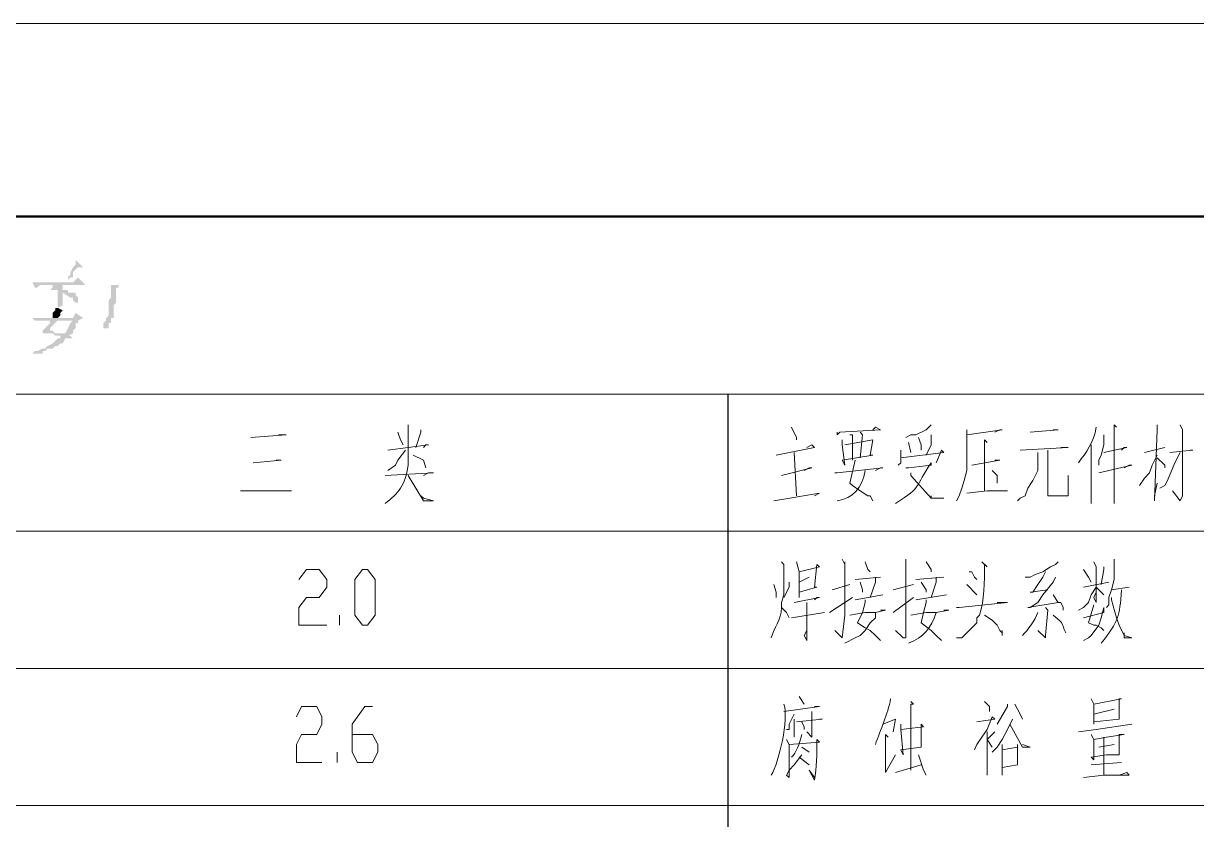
# Model space of a CAD drawing. Header units: millimetres. Extents: x -219 to 948, y -831 to -7.
# Drawn here: x 779.7 to 862.9, y -63.4 to -7 of the extents above; entities that cross this region are included whole.
import ezdxf

# ---------------------------------------------------------------- set-up
doc = ezdxf.new("R2010")
doc.units = ezdxf.units.MM
doc.layers.add('1', color=7, linetype='Continuous')

msp = doc.modelspace()

# ---------------------------------------------------------------- hatches: boundary and pattern name
h = msp.add_hatch(color=0)
h.dxf.hatch_style = 2
h.paths.add_polyline_path([(783.395, -23.729), (783.395, -24.089), (783.215, -24.269), (783.035, -24.629), (783.035, -24.809), (782.855, -24.989), (782.855, -25.169), (783.035, -24.989), (783.215, -24.989), (783.215, -24.809), (783.215, -24.629), (783.575, -24.269), (783.755, -24.269), (783.935, -24.269)])
h = msp.add_hatch(color=0)
h.dxf.hatch_style = 2
h.paths.add_polyline_path([(783.575, -24.989), (783.215, -25.349), (780.335, -25.349), (780.515, -25.709), (780.695, -25.709), (780.875, -25.529), (784.115, -25.529)])
h = msp.add_hatch(color=0)
h.dxf.hatch_style = 2
h.paths.add_polyline_path([(782.495, -25.529), (781.775, -25.529), (781.775, -25.709), (781.595, -25.889), (782.135, -25.889), (782.135, -27.149), (782.495, -26.969), (782.495, -26.069), (782.855, -26.069), (782.855, -25.889), (782.495, -25.889)])
h = msp.add_hatch(color=0)
h.dxf.hatch_style = 2
h.paths.add_polyline_path([(786.455, -25.529), (785.915, -25.529), (785.915, -26.429), (785.735, -26.609), (785.735, -27.149), (785.735, -27.329), (785.735, -27.689), (785.555, -27.869), (785.555, -28.049), (785.375, -28.229), (785.375, -28.409), (785.375, -28.589), (785.735, -28.589), (785.735, -28.409), (785.735, -28.229), (785.915, -28.229), (785.915, -27.869), (786.095, -27.869), (786.095, -27.509), (786.095, -26.969), (786.275, -26.789), (786.275, -25.709), (786.455, -25.709)])
h = msp.add_hatch(color=0)
h.dxf.hatch_style = 2
h.paths.add_polyline_path([(782.855, -26.069), (782.495, -26.069), (783.035, -26.429), (783.215, -26.429), (783.215, -26.609), (783.395, -26.789), (783.575, -26.789), (783.575, -26.429), (783.395, -26.249), (783.395, -26.069), (783.215, -26.069)])
h = msp.add_hatch(color=0)
h.dxf.hatch_style = 2
h.paths.add_polyline_path([(782.135, -27.149), (781.955, -27.149), (781.955, -27.329), (781.775, -27.509), (781.775, -27.689), (781.775, -27.869), (782.135, -27.869), (782.315, -27.689), (782.315, -27.509), (782.495, -27.329)])
h = msp.add_hatch(color=0)
h.dxf.hatch_style = 2
h.paths.add_polyline_path([(783.935, -27.869), (783.215, -28.049), (783.035, -28.229), (782.855, -28.589), (782.675, -28.949), (782.495, -28.949), (781.775, -28.949), (781.955, -29.129), (782.315, -29.129), (782.315, -29.309), (782.135, -29.309), (781.775, -29.669), (781.415, -29.849), (781.235, -30.029), (781.055, -30.029), (780.695, -30.209), (780.515, -30.209), (780.335, -30.389), (780.155, -30.389), (780.515, -30.389), (780.695, -30.389), (781.055, -30.389), (781.055, -30.209), (781.235, -30.209), (781.415, -30.029), (781.595, -30.029), (781.775, -30.029), (781.955, -29.849), (782.135, -29.849), (782.315, -29.669), (782.495, -29.669), (782.675, -29.309), (783.575, -29.309), (783.215, -29.309), (783.035, -29.129), (782.855, -29.129), (783.215, -28.949), (783.215, -28.769), (783.395, -28.589), (783.395, -28.229), (783.575, -28.229), (783.575, -28.049)])
h = msp.add_hatch(color=0)
h.dxf.hatch_style = 2
h.paths.add_polyline_path([(783.395, -27.509), (783.215, -27.869), (780.335, -27.869), (780.515, -28.049), (783.215, -28.049), (783.935, -27.869)])
h = msp.add_hatch(color=0)
h.dxf.hatch_style = 2
h.paths.add_polyline_path([(782.135, -28.049), (781.595, -28.049), (781.595, -28.229), (781.415, -28.409), (781.055, -28.769), (781.055, -28.949), (781.235, -28.949), (781.415, -28.949), (782.495, -28.949), (782.135, -28.949), (781.955, -28.949), (781.775, -28.769), (781.595, -28.769), (781.595, -28.589), (781.955, -28.229)])

# ---------------------------------------------------------------- linework, layer by layer
at = {"layer": '1', "color": 0, "lineweight": 5}
for points in [[(-218.845, -6.989), (-218.845, -830.849), (947.555, -830.849), (947.555, -6.989), (-218.845, -6.989)], [(725.615, -33.269), (933.695, -33.269)], [(806.975, -35.429), (806.975, -38.309), (806.975, -37.589)], [(834.155, -35.609), (834.515, -36.329), (834.515, -36.509)], [(837.395, -35.969), (837.395, -36.149), (837.575, -35.969), (840.455, -35.789), (840.095, -35.609), (839.915, -35.789)], [(844.055, -35.429), (843.695, -35.789), (842.975, -36.149), (842.615, -36.149), (842.255, -36.329)], [(857.015, -35.429), (857.195, -35.609), (857.015, -35.429), (857.015, -41.009), (857.015, -39.929)], [(860.075, -35.429), (860.075, -35.789), (859.895, -40.829), (859.895, -40.469), (860.075, -39.569)], [(861.695, -35.429), (861.875, -35.789), (861.875, -40.469), (861.695, -40.829), (861.695, -40.829), (861.155, -40.109), (861.695, -40.829)], [(795.815, -36.329), (798.335, -36.149), (798.155, -36.149), (797.795, -36.149)], [(806.255, -35.969), (806.435, -36.509), (806.615, -36.869)], [(807.875, -35.789), (807.875, -35.969), (807.515, -37.049)], [(837.755, -36.509), (837.755, -36.869), (837.935, -38.309), (837.755, -37.949), (839.915, -37.589), (839.735, -37.589), (839.915, -36.509), (839.915, -36.509), (837.935, -36.869)], [(838.295, -36.149), (838.475, -36.149), (838.475, -37.949)], [(839.015, -35.969), (839.195, -36.149), (839.015, -37.769)], [(843.155, -36.329), (843.335, -36.869), (843.335, -37.229)], [(844.055, -36.149), (844.055, -36.329), (844.055, -36.869), (843.695, -37.589)], [(846.575, -35.789), (846.575, -36.149), (846.575, -37.049), (846.575, -37.949), (846.575, -38.669), (846.395, -39.389), (846.215, -39.929), (846.035, -40.469), (845.855, -40.829)], [(846.575, -36.149), (849.095, -35.789), (848.915, -35.789), (848.555, -35.969)], [(847.835, -36.509), (848.015, -36.689), (847.835, -36.509), (847.835, -40.109)], [(851.075, -35.969), (853.055, -35.789), (852.695, -35.789)], [(856.295, -36.149), (856.295, -36.869), (856.115, -37.589), (855.935, -37.949), (855.935, -38.309)], [(805.535, -37.229), (808.415, -36.869), (808.235, -36.869), (808.055, -37.049)], [(806.795, -37.229), (806.255, -37.949), (806.075, -38.309), (805.535, -38.669)], [(833.075, -37.589), (835.775, -37.049), (835.595, -36.869), (835.235, -37.049)], [(834.335, -37.409), (834.515, -40.469)], [(841.895, -37.229), (841.895, -38.129), (841.715, -38.309), (841.715, -38.309)], [(841.895, -37.769), (844.955, -37.409), (844.775, -37.229), (844.415, -38.129)], [(842.435, -36.689), (842.615, -37.409)], [(851.615, -37.409), (851.615, -37.589), (851.615, -38.669), (851.255, -39.389), (850.895, -39.929), (850.715, -40.469), (850.355, -40.649), (850.175, -40.829)], [(850.355, -37.229), (853.775, -37.049), (853.235, -37.049)], [(852.335, -37.229), (852.335, -40.109), (852.335, -40.469), (852.515, -40.469), (852.695, -40.469), (853.595, -40.469), (853.775, -40.469), (853.775, -39.029), (853.775, -40.469)], [(855.395, -36.869), (855.395, -41.009), (855.395, -40.109)], [(856.295, -37.409), (857.915, -37.049), (857.735, -37.049), (857.555, -37.229)], [(859.175, -37.409), (860.615, -37.049)], [(861.695, -37.409), (861.335, -38.129), (860.795, -39.389), (860.615, -39.749), (860.255, -39.929)], [(860.975, -37.409), (862.595, -37.229), (862.415, -37.229)], [(797.615, -37.949), (797.975, -37.949), (795.995, -38.129)], [(807.335, -37.589), (808.055, -37.949), (808.235, -38.489)], [(838.655, -37.949), (838.655, -37.949), (838.295, -39.569), (838.475, -39.749), (839.015, -40.109), (839.555, -40.469), (839.735, -40.469), (839.915, -40.829)], [(846.935, -38.309), (848.915, -37.949), (848.735, -37.949), (848.555, -37.949)], [(860.075, -37.589), (859.715, -38.309), (859.535, -38.849), (859.175, -39.209), (858.815, -39.749)], [(860.075, -37.769), (860.615, -38.309), (860.615, -38.489)], [(805.355, -39.029), (808.775, -38.849), (808.415, -38.849), (808.055, -39.029)], [(806.975, -39.029), (808.055, -40.829), (808.775, -40.829), (808.055, -40.649), (807.875, -40.469)], [(833.435, -39.029), (835.595, -38.489), (835.415, -38.489), (835.055, -38.669)], [(837.215, -38.849), (837.395, -38.849), (840.635, -38.489), (840.455, -38.489), (840.095, -38.669)], [(842.615, -38.849), (842.615, -39.029), (844.055, -40.649), (844.955, -40.649), (844.055, -40.649), (844.055, -40.469)], [(848.375, -38.669), (848.735, -39.029), (848.735, -39.389), (848.735, -39.569)], [(855.935, -38.849), (858.275, -38.309), (858.095, -38.309), (857.735, -38.489)], [(795.095, -40.109), (798.695, -40.109), (797.975, -40.109)], [(832.895, -40.829), (836.135, -40.289), (836.135, -40.289), (835.775, -40.469)], [(846.575, -40.289), (848.015, -40.109), (849.455, -40.109), (849.275, -40.109), (849.095, -40.109)], [(725.615, -42.989), (933.695, -42.989)], [(799.235, -46.409), (799.775, -45.689), (800.675, -45.689), (801.215, -46.409), (801.215, -46.949), (800.675, -47.669), (799.775, -47.669), (799.235, -48.389), (799.235, -49.649), (801.215, -49.649)], [(803.735, -49.649), (803.195, -48.929), (803.195, -46.409), (803.735, -45.689), (804.095, -45.689), (804.635, -46.409), (804.635, -48.929), (804.095, -49.649), (803.735, -49.649)], [(834.515, -45.149), (834.695, -45.869), (834.695, -47.669), (834.695, -47.309), (835.955, -46.949), (835.775, -46.949), (835.955, -45.329), (836.135, -45.509), (834.695, -45.869)], [(837.755, -44.969), (837.935, -45.329), (837.935, -45.149), (837.935, -48.929), (837.755, -50.549), (837.755, -50.549), (837.215, -50.009), (837.755, -50.549)], [(839.375, -45.149), (839.555, -45.689), (839.735, -45.869)], [(842.255, -44.969), (842.255, -45.329), (842.255, -45.149), (842.255, -48.929), (842.255, -50.549), (842.075, -50.549), (841.535, -50.009), (842.075, -50.549)], [(843.695, -45.149), (844.055, -45.689), (844.055, -45.869)], [(853.055, -45.149), (852.875, -45.329), (852.515, -45.509), (851.975, -45.869), (851.435, -46.049), (851.075, -46.229), (850.715, -46.229)], [(854.855, -45.689), (855.215, -46.229), (855.395, -46.589)], [(855.575, -45.149), (855.755, -45.509), (855.755, -48.029), (855.575, -47.669), (855.755, -47.309)], [(856.295, -45.509), (856.295, -45.689), (856.115, -46.769)], [(857.015, -44.969), (857.015, -45.869), (857.015, -46.409), (856.835, -47.129), (856.655, -47.669), (856.655, -48.209), (856.475, -48.389)], [(834.695, -46.589), (835.415, -46.229)], [(838.655, -46.409), (840.455, -46.229)], [(840.095, -46.229), (840.095, -46.589), (839.735, -47.669)], [(842.975, -46.409), (844.955, -46.229)], [(844.415, -46.229), (844.415, -46.589), (844.055, -47.669)], [(846.755, -45.869), (846.935, -45.869), (847.115, -46.229), (847.295, -46.409)], [(852.875, -46.229), (852.695, -46.589), (852.695, -46.589), (851.975, -47.489), (851.615, -48.029), (851.075, -48.389), (850.895, -48.389), (853.055, -48.029)], [(852.155, -45.869), (851.975, -46.229), (851.615, -46.769), (851.255, -47.309), (851.075, -47.309), (852.335, -47.129)], [(832.895, -46.769), (833.075, -47.309), (833.075, -47.669)], [(833.975, -46.589), (833.975, -46.949), (833.615, -47.669)], [(837.035, -47.129), (838.295, -46.769)], [(839.015, -46.589), (839.195, -47.129), (839.195, -47.309)], [(841.355, -47.129), (842.795, -46.769)], [(843.335, -46.589), (843.695, -47.129), (843.695, -47.309)], [(846.575, -46.769), (847.295, -47.489)], [(855.755, -46.949), (855.395, -47.489), (855.215, -48.029), (854.855, -48.389), (854.495, -48.569)], [(854.855, -46.949), (856.655, -46.589)], [(855.755, -46.949), (856.115, -47.309), (856.295, -47.489)], [(856.835, -47.129), (858.095, -46.949)], [(834.335, -48.029), (836.135, -47.669), (835.955, -47.669), (835.775, -47.849)], [(835.235, -48.029), (835.235, -50.729), (835.055, -50.369), (835.235, -50.009)], [(836.855, -48.749), (838.475, -47.669)], [(838.655, -47.849), (840.635, -47.489)], [(839.375, -47.849), (839.375, -48.029), (839.195, -48.749), (838.835, -49.469), (839.375, -49.829), (839.735, -50.009), (840.095, -50.369), (840.455, -50.729)], [(841.355, -48.749), (842.795, -47.669)], [(842.975, -47.849), (845.135, -47.489)], [(843.695, -47.849), (843.695, -48.029), (843.515, -48.749), (843.335, -49.469), (844.055, -50.009), (844.415, -50.369), (844.775, -50.729)], [(845.855, -48.389), (846.035, -48.389), (849.455, -48.029), (848.735, -48.029)], [(852.695, -47.489), (853.055, -48.029), (853.235, -48.029), (853.415, -48.389), (853.415, -48.389), (853.415, -48.569)], [(855.575, -48.209), (855.215, -49.469), (855.575, -49.649), (855.755, -49.649), (856.115, -49.829), (856.295, -50.009)], [(856.835, -47.669), (856.835, -47.849), (857.195, -49.109), (857.375, -49.649), (857.735, -50.369), (857.735, -50.549), (858.275, -50.549), (857.735, -50.369), (857.735, -50.189)], [(802.115, -49.649), (802.115, -48.929)], [(833.435, -48.389), (833.795, -48.749), (833.975, -49.109)], [(834.155, -49.109), (836.495, -48.749)], [(840.095, -48.749), (840.095, -49.109), (839.735, -49.469), (839.375, -50.009), (839.015, -50.369), (838.655, -50.549), (837.935, -50.909)], [(838.295, -48.929), (839.375, -48.749), (840.095, -48.749), (840.815, -48.569), (840.455, -48.569)], [(842.615, -48.929), (843.695, -48.749), (844.415, -48.749), (845.315, -48.569), (844.955, -48.569)], [(847.835, -48.929), (848.375, -49.289), (848.735, -49.649), (848.915, -50.009), (849.095, -50.189), (849.095, -50.369), (849.095, -50.009)], [(852.155, -48.389), (852.335, -48.569), (852.155, -50.369), (852.155, -50.549), (851.615, -50.009), (852.155, -50.549)], [(854.855, -49.109), (856.295, -48.749), (856.295, -48.389), (856.295, -48.389), (856.115, -49.109), (855.935, -49.649), (855.395, -50.369), (855.215, -50.549), (854.855, -50.729)], [(725.615, -52.709), (933.695, -52.709)], [(834.695, -54.689), (835.055, -55.229), (835.055, -55.229)], [(855.395, -54.869), (855.575, -55.229), (855.575, -56.669), (855.575, -56.489), (857.375, -56.309), (857.375, -56.309), (857.375, -54.869), (857.555, -54.869), (855.575, -55.229)], [(799.055, -56.129), (799.415, -55.409), (800.495, -55.409), (800.855, -56.129), (800.855, -56.669), (800.495, -57.389), (799.415, -57.389), (799.055, -58.109), (799.055, -59.369), (800.855, -59.369)], [(803.015, -57.389), (804.455, -57.389), (804.815, -58.109), (804.815, -58.649), (804.455, -59.369), (803.375, -59.369), (803.015, -58.649), (803.015, -56.669), (803.915, -55.409), (804.455, -55.409)], [(833.615, -55.769), (836.135, -55.409), (835.775, -55.409)], [(842.615, -55.049), (842.795, -55.229), (842.615, -55.229), (842.615, -59.909)], [(847.835, -55.049), (848.195, -55.409), (848.195, -55.769)], [(849.455, -55.229), (849.455, -55.409), (848.735, -56.669)], [(849.995, -55.229), (850.355, -55.949), (850.535, -56.309)], [(855.575, -55.949), (857.015, -55.589)], [(834.335, -55.949), (834.335, -55.949), (833.975, -56.669), (833.975, -57.029), (833.795, -57.029)], [(834.335, -56.309), (834.335, -57.569)], [(834.515, -56.489), (836.315, -56.309), (836.135, -56.309)], [(834.875, -56.489), (835.055, -56.849), (835.055, -57.029)], [(835.595, -55.769), (835.595, -57.569), (835.235, -57.209)], [(840.635, -56.669), (841.535, -56.309), (841.535, -56.309), (841.355, -57.209)], [(847.295, -56.489), (848.555, -56.309), (848.375, -56.129), (848.015, -57.029), (847.655, -57.569), (847.295, -58.109), (847.115, -58.469)], [(849.815, -56.309), (849.455, -57.029), (849.275, -57.389), (849.095, -57.749), (848.735, -58.289), (848.735, -58.289), (848.375, -58.649)], [(841.895, -56.669), (841.895, -57.029), (842.075, -58.829), (841.895, -58.469), (843.335, -58.289), (843.335, -58.289), (843.335, -56.669), (843.515, -56.849), (841.895, -57.029)], [(848.015, -57.209), (848.015, -60.269), (848.015, -59.549)], [(848.555, -57.209), (848.375, -57.389), (848.015, -57.749), (848.375, -58.289)], [(849.635, -56.669), (850.535, -58.289), (851.075, -58.289), (850.535, -58.109), (850.535, -58.109)], [(854.495, -57.209), (855.755, -57.029), (858.275, -56.669)], [(833.795, -57.749), (833.975, -58.109), (833.975, -60.449), (833.795, -60.269), (833.975, -59.909)], [(840.815, -57.389), (840.995, -57.569), (840.815, -57.389), (840.815, -59.909), (840.815, -60.089), (841.535, -58.829)], [(849.095, -58.109), (849.095, -58.469), (849.095, -59.549), (849.095, -60.269), (849.095, -59.729), (850.175, -59.549), (850.175, -59.549), (850.175, -58.109), (850.175, -58.289), (849.095, -58.469)], [(855.395, -57.389), (855.575, -57.749), (855.575, -59.189), (855.395, -59.009), (856.475, -58.829), (857.375, -58.829), (857.375, -58.829), (857.375, -57.389), (857.735, -57.389), (856.475, -57.569), (855.575, -57.749)], [(855.935, -58.289), (857.015, -58.109)], [(856.295, -57.569), (856.295, -60.269)], [(801.935, -59.369), (801.935, -58.649)], [(834.875, -58.829), (834.335, -59.549), (833.975, -59.909)], [(834.695, -59.009), (835.415, -59.549), (835.415, -59.549)], [(834.875, -58.289), (835.415, -58.649)], [(843.155, -58.829), (843.515, -59.909), (843.515, -59.909), (843.695, -60.269)], [(841.535, -60.089), (843.335, -59.549)], [(855.395, -59.549), (857.555, -59.369)], [(854.855, -60.449), (856.295, -60.269), (857.195, -60.269), (858.095, -60.269), (857.915, -60.089), (857.375, -60.269)], [(725.615, -62.429), (933.695, -62.429)]]:
    msp.add_lwpolyline(points, dxfattribs=at)
at = {"layer": '1', "color": 0, "lineweight": 50}
msp.add_lwpolyline([(-184.105, -20.669), (-184.105, -816.989), (933.695, -816.989), (933.695, -20.669), (-184.105, -20.669)], dxfattribs=at)
at = {"layer": '1', "color": 0, "lineweight": 25}
msp.add_lwpolyline([(829.655, -101.309), (829.655, -33.269)], dxfattribs=at)
at = {"layer": '1', "color": 0, "lineweight": 5}
for points in [[(855.755, -35.609), (855.575, -36.689), (855.035, -37.409), (854.495, -38.129)], [(806.975, -38.309), (806.795, -39.749), (806.255, -40.289), (805.355, -41.009)], [(839.375, -38.669), (839.195, -39.929), (838.475, -40.649), (837.395, -40.829)], [(857.555, -47.129), (857.375, -49.109), (857.375, -49.289), (856.115, -50.909)], [(844.415, -48.749), (844.055, -49.829), (843.515, -50.549), (842.435, -50.909)], [(851.615, -48.749), (851.435, -49.289), (850.895, -50.009), (850.535, -50.369)], [(852.695, -48.929), (853.595, -49.649), (853.235, -49.469), (853.595, -50.189)], [(841.175, -54.869), (840.995, -55.949), (840.455, -57.029), (840.095, -58.109)], [(833.615, -55.229), (833.975, -56.309), (833.255, -59.369), (832.715, -60.269)], [(834.875, -57.389), (834.695, -58.109), (834.515, -58.649), (834.155, -59.009)]]:
    msp.add_open_spline(points, degree=3, dxfattribs=at)
for points, knots in [([(842.255, -38.489), (842.255, -38.489), (842.435, -38.489), (842.435, -38.489), (842.435, -38.489), (844.055, -38.309), (844.055, -38.309), (844.055, -38.309), (844.055, -38.129), (844.055, -38.129), (842.795, -39.929), (843.515, -39.749), (841.535, -41.009)], [0, 0, 0, 0, 1, 1, 1, 2, 2, 2, 3, 3, 3, 4, 4, 4, 4]), ([(833.435, -45.149), (833.435, -45.149), (833.615, -45.329), (833.615, -45.329), (833.615, -45.329), (833.615, -47.489), (833.615, -47.489), (833.615, -47.489), (833.435, -48.029), (833.435, -48.029), (833.435, -48.029), (833.435, -48.389), (833.435, -48.389), (833.435, -49.289), (832.895, -49.829), (832.715, -50.549)], [0, 0, 0, 0, 1, 1, 1, 2, 2, 2, 3, 3, 3, 4, 4, 4, 5, 5, 5, 5]), ([(847.655, -45.149), (847.655, -45.149), (848.015, -45.509), (848.015, -45.509), (848.015, -45.509), (847.835, -45.329), (847.835, -45.329), (847.835, -46.589), (847.835, -47.849), (847.475, -48.929), (847.475, -48.929), (847.295, -49.109), (847.295, -49.109), (847.295, -49.109), (847.295, -49.469), (847.295, -49.469), (847.295, -49.469), (846.215, -50.549), (846.215, -50.549), (846.215, -50.549), (846.035, -50.549), (846.035, -50.549), (846.035, -50.549), (845.855, -50.549), (845.855, -50.549)], [0, 0, 0, 0, 1, 1, 1, 2, 2, 2, 3, 3, 3, 4, 4, 4, 5, 5, 5, 6, 6, 6, 7, 7, 7, 8, 8, 8, 8]), ([(833.975, -58.109), (833.975, -58.109), (836.135, -57.929), (836.135, -57.929), (836.135, -57.929), (835.955, -57.749), (835.955, -57.749), (835.955, -58.829), (835.955, -59.729), (835.775, -60.629), (835.775, -60.629), (835.415, -59.909), (835.415, -59.909), (835.415, -59.909), (835.775, -60.449), (835.775, -60.449)], [0, 0, 0, 0, 1, 1, 1, 2, 2, 2, 3, 3, 3, 4, 4, 4, 5, 5, 5, 5])]:
    msp.add_open_spline(points, degree=3, knots=knots, dxfattribs=at)

doc.saveas('drawing.dxf')
